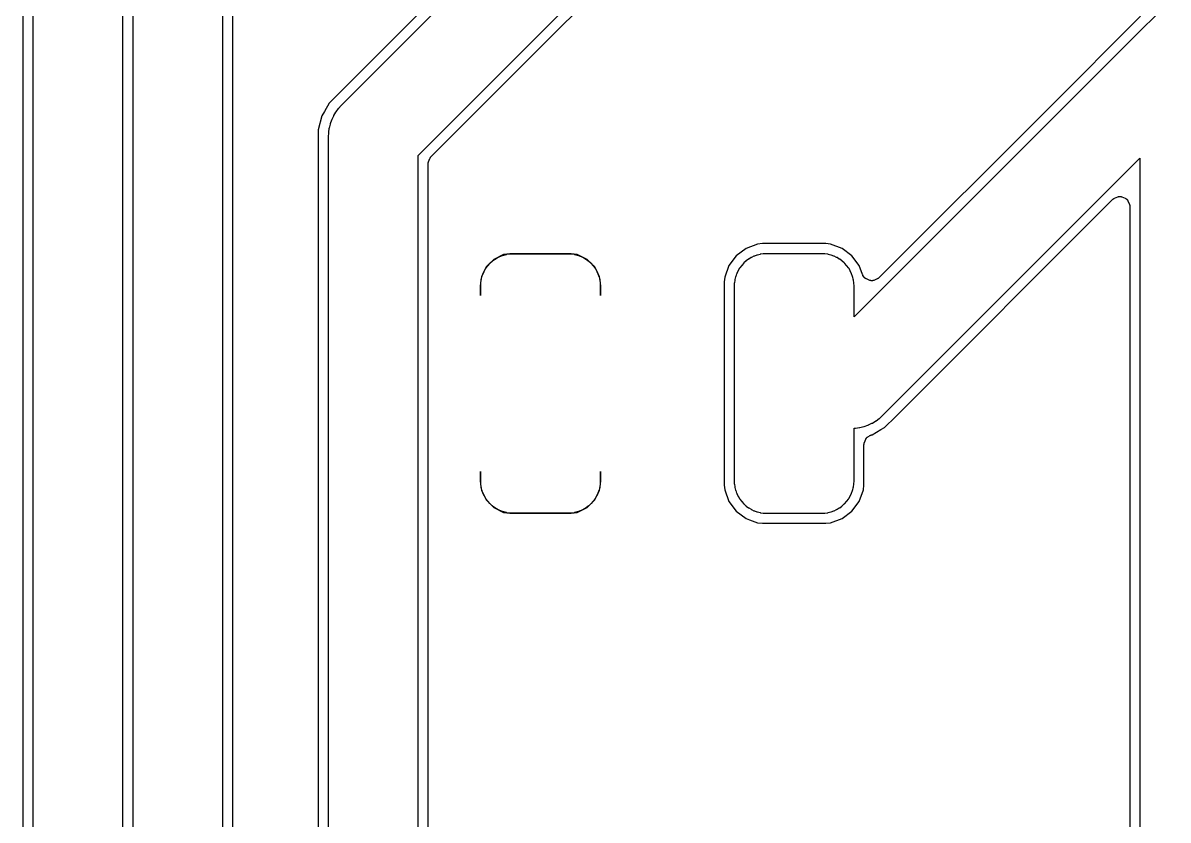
# Model space of a CAD drawing. Header units: metres. Extents: x 95.8 to 136.2, y -96.2 to -61.8.
# Drawn here: x 110.28 to 121.75, y -77.82 to -69.84 of the extents above; entities that cross this region are included whole.
import ezdxf

# ---------------------------------------------------------------- set-up
doc = ezdxf.new("R2010")
doc.units = ezdxf.units.M

msp = doc.modelspace()

# ---------------------------------------------------------------- linework, layer by layer
for points in [[(110.284, -66.866), (110.284, -67.022), (110.284, -67.022), (110.284, -79.749)], [(110.385, -66.939), (110.385, -79.831)], [(124.502, -66.886), (118.608, -72.779), (118.608, -72.472), (118.608, -72.471), (118.608, -72.469), (118.607, -72.442), (118.607, -72.441), (118.606, -72.44), (118.606, -72.439), (118.606, -72.438), (118.602, -72.411), (118.602, -72.41), (118.602, -72.408), (118.602, -72.407), (118.601, -72.406), (118.595, -72.38), (118.594, -72.379), (118.594, -72.377), (118.594, -72.376), (118.593, -72.375), (118.584, -72.35), (118.584, -72.349), (118.583, -72.347), (118.583, -72.346), (118.582, -72.345), (118.571, -72.321), (118.57, -72.32), (118.57, -72.319), (118.569, -72.318), (118.568, -72.316), (118.555, -72.293), (118.554, -72.292), (118.553, -72.291), (118.553, -72.29), (118.552, -72.289), (118.536, -72.268), (118.535, -72.267), (118.534, -72.266), (118.533, -72.265), (118.533, -72.264), (118.515, -72.244), (118.514, -72.243), (118.513, -72.242), (118.512, -72.241), (118.511, -72.24), (118.491, -72.222), (118.49, -72.221), (118.489, -72.221), (118.488, -72.22), (118.487, -72.219), (118.466, -72.203), (118.465, -72.202), (118.464, -72.202), (118.463, -72.201), (118.461, -72.2), (118.438, -72.186), (118.437, -72.186), (118.436, -72.185), (118.435, -72.185), (118.434, -72.184), (118.41, -72.173), (118.408, -72.172), (118.407, -72.172), (118.406, -72.171), (118.405, -72.171), (118.38, -72.162), (118.379, -72.161), (118.377, -72.161), (118.376, -72.16), (118.375, -72.16), (118.349, -72.154), (118.348, -72.153), (118.346, -72.153), (118.345, -72.153), (118.344, -72.153), (118.317, -72.149), (118.316, -72.149), (118.315, -72.148), (118.314, -72.148), (118.312, -72.148), (118.285, -72.147), (118.284, -72.147), (118.283, -72.147), (117.733, -72.147), (117.732, -72.147), (117.731, -72.147), (117.704, -72.148), (117.702, -72.148), (117.701, -72.148), (117.7, -72.149), (117.699, -72.149), (117.672, -72.153), (117.671, -72.153), (117.67, -72.153), (117.668, -72.153), (117.667, -72.154), (117.641, -72.16), (117.64, -72.16), (117.639, -72.161), (117.637, -72.161), (117.636, -72.162), (117.611, -72.171), (117.61, -72.171), (117.609, -72.172), (117.608, -72.172), (117.606, -72.173), (117.582, -72.184), (117.581, -72.185), (117.58, -72.185), (117.579, -72.186), (117.578, -72.186), (117.555, -72.2), (117.553, -72.201), (117.552, -72.202), (117.551, -72.202), (117.55, -72.203), (117.529, -72.219), (117.528, -72.22), (117.527, -72.221), (117.526, -72.221), (117.525, -72.222), (117.505, -72.24), (117.504, -72.241), (117.503, -72.242), (117.502, -72.243), (117.501, -72.244), (117.483, -72.264), (117.483, -72.265), (117.482, -72.266), (117.481, -72.267), (117.48, -72.268), (117.464, -72.289), (117.463, -72.29), (117.463, -72.291), (117.462, -72.292), (117.461, -72.293), (117.448, -72.316), (117.447, -72.318), (117.446, -72.319), (117.446, -72.32), (117.445, -72.321), (117.434, -72.345), (117.433, -72.346), (117.433, -72.347), (117.432, -72.349), (117.432, -72.35), (117.423, -72.375), (117.422, -72.376), (117.422, -72.377), (117.422, -72.379), (117.421, -72.38), (117.415, -72.406), (117.414, -72.407), (117.414, -72.408), (117.414, -72.41), (117.414, -72.411), (117.41, -72.438), (117.41, -72.439), (117.41, -72.44), (117.409, -72.441), (117.409, -72.442), (117.408, -72.469), (117.408, -72.471), (117.408, -72.472), (117.408, -74.422), (117.408, -74.423), (117.408, -74.424), (117.409, -74.451), (117.409, -74.452), (117.41, -74.454), (117.41, -74.455), (117.41, -74.456)], [(111.285, -79.644), (111.285, -67.125)], [(116.337, -67.655), (113.459, -70.533), (113.351, -70.64), (113.305, -70.721), (113.279, -70.766), (113.241, -70.906), (113.241, -71.061), (113.241, -71.061), (113.241, -78.714)], [(116.481, -67.653), (113.474, -70.66), (113.473, -70.661), (113.472, -70.661), (113.446, -70.691), (113.445, -70.691), (113.444, -70.692), (113.443, -70.693), (113.442, -70.694), (113.419, -70.726), (113.418, -70.727), (113.418, -70.728), (113.417, -70.729), (113.416, -70.73), (113.396, -70.764), (113.396, -70.765), (113.395, -70.766), (113.394, -70.767), (113.394, -70.768), (113.377, -70.803), (113.377, -70.805), (113.376, -70.806), (113.376, -70.807), (113.375, -70.808), (113.362, -70.845), (113.362, -70.846), (113.361, -70.847), (113.361, -70.848), (113.361, -70.85), (113.351, -70.888), (113.351, -70.889), (113.35, -70.89), (113.35, -70.891), (113.35, -70.893), (113.344, -70.931), (113.344, -70.933), (113.344, -70.934), (113.344, -70.935), (113.344, -70.936), (113.342, -70.976), (113.342, -70.977), (113.342, -70.978), (113.342, -78.796)], [(111.386, -67.854), (111.386, -79.416)], [(112.286, -79.23), (112.286, -68.298)], [(114.242, -78.61), (114.242, -71.164), (117.117, -68.289)], [(112.387, -79.147), (112.387, -68.464)], [(114.343, -78.527), (114.343, -71.247), (114.343, -71.246), (114.343, -71.245), (114.343, -71.243), (114.343, -71.242), (114.343, -71.241), (114.343, -71.24), (114.343, -71.238), (114.343, -71.237), (114.344, -71.236), (114.344, -71.235), (114.344, -71.234), (114.345, -71.233), (114.345, -71.231), (114.345, -71.23), (114.346, -71.229), (114.346, -71.228), (114.361, -71.193), (114.361, -71.192), (114.362, -71.191), (114.362, -71.19), (114.363, -71.189), (114.363, -71.188), (114.364, -71.187), (114.365, -71.186), (114.365, -71.185), (114.366, -71.184), (114.367, -71.183), (114.367, -71.182), (114.368, -71.181), (114.369, -71.18), (114.37, -71.179), (114.371, -71.178), (114.371, -71.177), (117.115, -68.433)], [(121.478, -69.768), (120.571, -70.675), (118.856, -72.389), (118.855, -72.39), (118.854, -72.391), (118.853, -72.392), (118.852, -72.393), (118.851, -72.394), (118.85, -72.394), (118.849, -72.395), (118.848, -72.396), (118.847, -72.396), (118.846, -72.397), (118.845, -72.398), (118.844, -72.398), (118.843, -72.399), (118.842, -72.399), (118.841, -72.4), (118.84, -72.4), (118.805, -72.415), (118.804, -72.415), (118.803, -72.416), (118.802, -72.416), (118.8, -72.416), (118.799, -72.417), (118.798, -72.417), (118.797, -72.417), (118.796, -72.418), (118.795, -72.418), (118.793, -72.418), (118.792, -72.418), (118.791, -72.418), (118.79, -72.418), (118.788, -72.418), (118.787, -72.418), (118.786, -72.418), (118.785, -72.418), (118.784, -72.418), (118.782, -72.418), (118.781, -72.418), (118.78, -72.418), (118.779, -72.418), (118.777, -72.418), (118.776, -72.418), (118.775, -72.417), (118.774, -72.417), (118.773, -72.417), (118.771, -72.416), (118.77, -72.416), (118.769, -72.416), (118.768, -72.415), (118.767, -72.415), (118.732, -72.4), (118.731, -72.4), (118.73, -72.399), (118.729, -72.399), (118.728, -72.398), (118.727, -72.398), (118.726, -72.397), (118.725, -72.396), (118.724, -72.396), (118.723, -72.395), (118.722, -72.394), (118.721, -72.394), (118.72, -72.393), (118.719, -72.392), (118.718, -72.391), (118.717, -72.39), (118.716, -72.39), (118.715, -72.389), (118.714, -72.388), (118.714, -72.387), (118.713, -72.386), (118.712, -72.385), (118.711, -72.384), (118.711, -72.383), (118.71, -72.382), (118.709, -72.381), (118.698, -72.364), (118.697, -72.363), (118.697, -72.362), (118.696, -72.361), (118.696, -72.36), (118.695, -72.358), (118.695, -72.357), (118.694, -72.356), (118.694, -72.355), (118.693, -72.354), (118.66, -72.266), (118.587, -72.168), (118.489, -72.095), (118.374, -72.051), (118.326, -72.046), (117.69, -72.046), (117.642, -72.051), (117.527, -72.095), (117.429, -72.168), (117.356, -72.266), (117.313, -72.381), (117.307, -72.429), (117.307, -74.465), (117.313, -74.512), (117.356, -74.628), (117.429, -74.726), (117.527, -74.799), (117.56, -74.811), (117.642, -74.842), (117.69, -74.847), (118.326, -74.847), (118.374, -74.842), (118.489, -74.799), (118.587, -74.726), (118.66, -74.628), (118.703, -74.512), (118.708, -74.465), (118.708, -74.058), (118.709, -74.056), (118.709, -74.055), (118.709, -74.054), (118.709, -74.053), (118.709, -74.051), (118.709, -74.05), (118.709, -74.049), (118.709, -74.048), (118.71, -74.047), (118.71, -74.045), (118.71, -74.044), (118.711, -74.043), (118.711, -74.042), (118.711, -74.041), (118.712, -74.04), (118.712, -74.038), (118.727, -74.004), (118.727, -74.003), (118.728, -74.002), (118.728, -74), (118.729, -73.999), (118.729, -73.998), (118.73, -73.997), (118.731, -73.996), (118.731, -73.995), (118.732, -73.994), (118.733, -73.993), (118.733, -73.992), (118.734, -73.991), (118.735, -73.99), (118.736, -73.989), (118.736, -73.989), (118.737, -73.988), (118.738, -73.987), (118.739, -73.986), (118.74, -73.985), (118.741, -73.984), (118.742, -73.984), (118.743, -73.983), (118.744, -73.982), (118.745, -73.981), (118.746, -73.981), (118.747, -73.98), (118.748, -73.98), (118.77, -73.967), (118.771, -73.966), (118.772, -73.966), (118.773, -73.965), (118.774, -73.965), (118.775, -73.964), (118.776, -73.964), (118.777, -73.963), (118.778, -73.963), (118.78, -73.963), (118.781, -73.962), (118.782, -73.962), (118.79, -73.96), (118.878, -73.909), (118.915, -73.887), (119.022, -73.78), (119.022, -73.78), (119.026, -73.776), (119.026, -73.776), (121.2, -71.602), (121.201, -71.601), (121.202, -71.6), (121.203, -71.6), (121.204, -71.599), (121.205, -71.598), (121.206, -71.597), (121.207, -71.597), (121.208, -71.596), (121.209, -71.595), (121.21, -71.594), (121.211, -71.594), (121.212, -71.593), (121.213, -71.593), (121.214, -71.592), (121.216, -71.592), (121.217, -71.591), (121.251, -71.577), (121.253, -71.576), (121.254, -71.576), (121.255, -71.576), (121.256, -71.575), (121.257, -71.575), (121.258, -71.575), (121.26, -71.574), (121.261, -71.574), (121.262, -71.574), (121.263, -71.574), (121.264, -71.573), (121.266, -71.573), (121.267, -71.573), (121.268, -71.573), (121.269, -71.573), (121.271, -71.573), (121.272, -71.573), (121.273, -71.573), (121.274, -71.573), (121.275, -71.573), (121.277, -71.573), (121.278, -71.574), (121.279, -71.574), (121.28, -71.574), (121.281, -71.574), (121.283, -71.575), (121.284, -71.575), (121.285, -71.575), (121.286, -71.576), (121.287, -71.576), (121.288, -71.576), (121.29, -71.577), (121.324, -71.591), (121.325, -71.592), (121.327, -71.592), (121.328, -71.593), (121.329, -71.593), (121.33, -71.594), (121.331, -71.594), (121.332, -71.595), (121.333, -71.596), (121.334, -71.597), (121.335, -71.597), (121.336, -71.598), (121.337, -71.599), (121.338, -71.6), (121.339, -71.6), (121.34, -71.601), (121.341, -71.602), (121.341, -71.603), (121.342, -71.604), (121.343, -71.605), (121.344, -71.606), (121.345, -71.607), (121.345, -71.608), (121.346, -71.609), (121.347, -71.61), (121.347, -71.611), (121.348, -71.612), (121.349, -71.613), (121.349, -71.614), (121.35, -71.615), (121.35, -71.616), (121.351, -71.617), (121.351, -71.618), (121.366, -71.653), (121.366, -71.654), (121.367, -71.655), (121.367, -71.656), (121.367, -71.658), (121.368, -71.659), (121.368, -71.66), (121.368, -71.661), (121.369, -71.662), (121.369, -71.663), (121.369, -71.665), (121.369, -71.666), (121.369, -71.667), (121.369, -71.668), (121.369, -71.67), (121.369, -71.671), (121.369, -71.672), (121.369, -92.374)], [(117.41, -74.456), (117.414, -74.483), (117.414, -74.484), (117.414, -74.485), (117.414, -74.486), (117.415, -74.488), (117.421, -74.514), (117.422, -74.515), (117.422, -74.516), (117.422, -74.517), (117.423, -74.518), (117.432, -74.544), (117.432, -74.545), (117.433, -74.546), (117.433, -74.547), (117.434, -74.548), (117.445, -74.573), (117.446, -74.574), (117.446, -74.575), (117.447, -74.576), (117.448, -74.577), (117.461, -74.6), (117.462, -74.601), (117.463, -74.602), (117.463, -74.603), (117.464, -74.604), (117.48, -74.626), (117.481, -74.627), (117.482, -74.628), (117.483, -74.629), (117.483, -74.63), (117.501, -74.65), (117.502, -74.651), (117.503, -74.652), (117.504, -74.652), (117.505, -74.653), (117.525, -74.671), (117.526, -74.672), (117.527, -74.673), (117.528, -74.674), (117.529, -74.675), (117.55, -74.691), (117.551, -74.691), (117.552, -74.692), (117.553, -74.693), (117.555, -74.693), (117.578, -74.707), (117.579, -74.708), (117.58, -74.708), (117.581, -74.709), (117.582, -74.71), (117.606, -74.721), (117.608, -74.722), (117.609, -74.722), (117.61, -74.723), (117.611, -74.723), (117.636, -74.732), (117.637, -74.732), (117.639, -74.733), (117.64, -74.733), (117.641, -74.733), (117.667, -74.74), (117.668, -74.74), (117.67, -74.741), (117.671, -74.741), (117.672, -74.741), (117.699, -74.745), (117.7, -74.745), (117.701, -74.745), (117.702, -74.745), (117.704, -74.745), (117.731, -74.747), (117.732, -74.747), (117.733, -74.747), (118.283, -74.747), (118.284, -74.747), (118.285, -74.747), (118.312, -74.745), (118.314, -74.745), (118.315, -74.745), (118.316, -74.745), (118.317, -74.745), (118.344, -74.741), (118.345, -74.741), (118.346, -74.741), (118.348, -74.74), (118.349, -74.74), (118.375, -74.733), (118.376, -74.733), (118.377, -74.733), (118.379, -74.732), (118.38, -74.732), (118.405, -74.723), (118.406, -74.723), (118.407, -74.722), (118.408, -74.722), (118.41, -74.721), (118.434, -74.71), (118.435, -74.709), (118.436, -74.708), (118.437, -74.708), (118.438, -74.707), (118.461, -74.693), (118.463, -74.693), (118.464, -74.692), (118.465, -74.691), (118.466, -74.691), (118.487, -74.675), (118.488, -74.674), (118.489, -74.673), (118.49, -74.672), (118.491, -74.671), (118.511, -74.653), (118.512, -74.652), (118.513, -74.652), (118.514, -74.651), (118.515, -74.65), (118.533, -74.63), (118.533, -74.629), (118.534, -74.628), (118.535, -74.627), (118.536, -74.626), (118.552, -74.604), (118.553, -74.603), (118.553, -74.602), (118.554, -74.601), (118.555, -74.6), (118.568, -74.577), (118.569, -74.576), (118.57, -74.575), (118.57, -74.574), (118.571, -74.573), (118.582, -74.548), (118.583, -74.547), (118.583, -74.546), (118.584, -74.545), (118.584, -74.544), (118.593, -74.518), (118.594, -74.517), (118.594, -74.516), (118.594, -74.515), (118.595, -74.514), (118.601, -74.488), (118.602, -74.486), (118.602, -74.485), (118.602, -74.484), (118.602, -74.483), (118.606, -74.456), (118.606, -74.455), (118.606, -74.454), (118.607, -74.452), (118.607, -74.451), (118.608, -74.424), (118.608, -74.423), (118.608, -74.422), (118.608, -73.896), (118.619, -73.895), (118.62, -73.895), (118.621, -73.895), (118.623, -73.895), (118.624, -73.895), (118.663, -73.889), (118.664, -73.889), (118.665, -73.888), (118.666, -73.888), (118.667, -73.888), (118.706, -73.878), (118.707, -73.878), (118.708, -73.878), (118.709, -73.877), (118.71, -73.877), (118.747, -73.864), (118.748, -73.863), (118.749, -73.863), (118.751, -73.862), (118.752, -73.862), (118.787, -73.845), (118.788, -73.844), (118.789, -73.844), (118.79, -73.843), (118.792, -73.843), (118.825, -73.822), (118.826, -73.822), (118.827, -73.821), (118.828, -73.82), (118.829, -73.82), (118.861, -73.796), (118.862, -73.796), (118.863, -73.795), (118.864, -73.794), (118.865, -73.793), (118.894, -73.767), (118.895, -73.766), (118.896, -73.765), (121.47, -71.191), (121.47, -92.456)], [(114.874, -72.411), (114.874, -72.41), (114.874, -72.408), (114.874, -72.407), (114.875, -72.406), (114.881, -72.38), (114.882, -72.379), (114.882, -72.377), (114.882, -72.376), (114.883, -72.375), (114.892, -72.35), (114.892, -72.349), (114.893, -72.347), (114.893, -72.346), (114.894, -72.345), (114.905, -72.321), (114.906, -72.32), (114.906, -72.319), (114.907, -72.318), (114.908, -72.316), (114.921, -72.293), (114.922, -72.292), (114.923, -72.291), (114.923, -72.29), (114.924, -72.289), (114.94, -72.268), (114.941, -72.267), (114.942, -72.266), (114.943, -72.265), (114.943, -72.264), (114.961, -72.244), (114.962, -72.243), (114.963, -72.242), (114.964, -72.241), (114.965, -72.24), (114.985, -72.222), (114.986, -72.221), (114.987, -72.221), (114.988, -72.22), (114.989, -72.219), (115.01, -72.203), (115.011, -72.202), (115.012, -72.202), (115.013, -72.201), (115.015, -72.2), (115.038, -72.186), (115.039, -72.186), (115.04, -72.185), (115.041, -72.185), (115.042, -72.184), (115.066, -72.173), (115.068, -72.172), (115.069, -72.172), (115.07, -72.171), (115.071, -72.171), (115.096, -72.162), (115.097, -72.161), (115.099, -72.161), (115.1, -72.16), (115.101, -72.16), (115.127, -72.154), (115.128, -72.153), (115.13, -72.153), (115.131, -72.153), (115.132, -72.153), (115.159, -72.149), (115.16, -72.149), (115.161, -72.148), (115.162, -72.148), (115.164, -72.148), (115.191, -72.147), (115.192, -72.147), (115.193, -72.147), (115.743, -72.147), (115.744, -72.147), (115.745, -72.147), (115.772, -72.148), (115.774, -72.148), (115.775, -72.148), (115.776, -72.149), (115.777, -72.149), (115.804, -72.153), (115.805, -72.153), (115.806, -72.153), (115.808, -72.153), (115.809, -72.154), (115.835, -72.16), (115.836, -72.16), (115.837, -72.161), (115.839, -72.161), (115.84, -72.162), (115.865, -72.171), (115.866, -72.171), (115.867, -72.172), (115.868, -72.172), (115.87, -72.173), (115.894, -72.184), (115.895, -72.185), (115.896, -72.185), (115.897, -72.186), (115.898, -72.186), (115.921, -72.2), (115.923, -72.201), (115.924, -72.202), (115.925, -72.202), (115.926, -72.203), (115.947, -72.219), (115.948, -72.22), (115.949, -72.221), (115.95, -72.221), (115.951, -72.222), (115.971, -72.24), (115.972, -72.241), (115.973, -72.242), (115.934, -72.204), (115.837, -72.156), (115.775, -72.147), (115.161, -72.147), (115.099, -72.156), (115.002, -72.204), (114.925, -72.28), (114.877, -72.378), (114.868, -72.44), (114.868, -72.566), (114.868, -72.566), (114.868, -72.472), (114.868, -72.471), (114.868, -72.469), (114.869, -72.442), (114.869, -72.441), (114.87, -72.44), (114.87, -72.439), (114.87, -72.438), (114.874, -72.411)], [(115.973, -72.242), (115.974, -72.243), (115.975, -72.244), (115.993, -72.264), (115.993, -72.265), (115.994, -72.266), (115.995, -72.267), (115.996, -72.268), (116.012, -72.289), (116.013, -72.29), (116.013, -72.291), (116.014, -72.292), (116.015, -72.293), (116.028, -72.316), (116.029, -72.318), (116.03, -72.319), (116.03, -72.32), (116.031, -72.321), (116.042, -72.345), (116.043, -72.346), (116.043, -72.347), (116.044, -72.349), (116.044, -72.35), (116.053, -72.375), (116.054, -72.376), (116.054, -72.377), (116.054, -72.379), (116.055, -72.38), (116.061, -72.406), (116.062, -72.407), (116.062, -72.408), (116.062, -72.41), (116.062, -72.411), (116.066, -72.438), (116.066, -72.439), (116.066, -72.44), (116.067, -72.441), (116.067, -72.442), (116.068, -72.469), (116.068, -72.471), (116.068, -72.472), (116.068, -72.566), (116.068, -72.566), (116.068, -72.44), (116.059, -72.378), (116.011, -72.28), (115.973, -72.242)], [(114.868, -74.328), (114.868, -74.454), (114.877, -74.515), (114.925, -74.613), (114.963, -74.652), (114.962, -74.651), (114.961, -74.65), (114.943, -74.63), (114.943, -74.629), (114.942, -74.628), (114.941, -74.627), (114.94, -74.626), (114.924, -74.604), (114.923, -74.603), (114.923, -74.602), (114.922, -74.601), (114.921, -74.6), (114.908, -74.577), (114.907, -74.576), (114.906, -74.575), (114.906, -74.574), (114.905, -74.573), (114.894, -74.548), (114.893, -74.547), (114.893, -74.546), (114.892, -74.545), (114.892, -74.544), (114.883, -74.518), (114.882, -74.517), (114.882, -74.516), (114.882, -74.515), (114.881, -74.514), (114.875, -74.488), (114.874, -74.486), (114.874, -74.485), (114.874, -74.484), (114.874, -74.483), (114.87, -74.456), (114.87, -74.455), (114.87, -74.454), (114.869, -74.452), (114.869, -74.451), (114.868, -74.424), (114.868, -74.423), (114.868, -74.422), (114.868, -74.328), (114.868, -74.328)], [(115.973, -74.652), (116.011, -74.613), (116.059, -74.515), (116.068, -74.454), (116.068, -74.328), (116.068, -74.328), (116.068, -74.422), (116.068, -74.423), (116.068, -74.424), (116.067, -74.451), (116.067, -74.452), (116.066, -74.454), (116.066, -74.455), (116.066, -74.456), (116.062, -74.483), (116.062, -74.484), (116.062, -74.485), (116.062, -74.486), (116.061, -74.488), (116.055, -74.514), (116.054, -74.515), (116.054, -74.516), (116.054, -74.517), (116.053, -74.518), (116.044, -74.544), (116.044, -74.545), (116.043, -74.546), (116.043, -74.547), (116.042, -74.548), (116.031, -74.573), (116.03, -74.574), (116.03, -74.575), (116.029, -74.576), (116.028, -74.577), (116.015, -74.6), (116.014, -74.601), (116.013, -74.602), (116.013, -74.603), (116.012, -74.604), (115.996, -74.626), (115.995, -74.627), (115.994, -74.628), (115.993, -74.629), (115.993, -74.63), (115.975, -74.65), (115.974, -74.651), (115.973, -74.652)], [(114.963, -74.652), (115.002, -74.69), (115.099, -74.738), (115.161, -74.747), (115.775, -74.747), (115.837, -74.738), (115.934, -74.69), (115.973, -74.652), (115.972, -74.652), (115.971, -74.653), (115.951, -74.671), (115.95, -74.672), (115.949, -74.673), (115.948, -74.674), (115.947, -74.675), (115.926, -74.691), (115.925, -74.691), (115.924, -74.692), (115.923, -74.693), (115.921, -74.693), (115.898, -74.707), (115.897, -74.708), (115.896, -74.708), (115.895, -74.709), (115.894, -74.71), (115.87, -74.721), (115.868, -74.722), (115.867, -74.722), (115.866, -74.723), (115.865, -74.723), (115.84, -74.732), (115.839, -74.732), (115.837, -74.733), (115.836, -74.733), (115.835, -74.733), (115.809, -74.74), (115.808, -74.74), (115.806, -74.741), (115.805, -74.741), (115.804, -74.741), (115.777, -74.745), (115.776, -74.745), (115.775, -74.745), (115.774, -74.745), (115.772, -74.745), (115.745, -74.747), (115.744, -74.747), (115.743, -74.747), (115.193, -74.747), (115.192, -74.747), (115.191, -74.747), (115.164, -74.745), (115.162, -74.745), (115.161, -74.745), (115.16, -74.745), (115.159, -74.745), (115.132, -74.741), (115.131, -74.741), (115.13, -74.741), (115.128, -74.74), (115.127, -74.74), (115.101, -74.733), (115.1, -74.733), (115.099, -74.733), (115.097, -74.732), (115.096, -74.732), (115.071, -74.723), (115.07, -74.723), (115.069, -74.722), (115.068, -74.722), (115.066, -74.721), (115.042, -74.71), (115.041, -74.709), (115.04, -74.708), (115.039, -74.708), (115.038, -74.707), (115.015, -74.693), (115.013, -74.693), (115.012, -74.692), (115.011, -74.691), (115.01, -74.691), (114.989, -74.675), (114.988, -74.674), (114.987, -74.673), (114.986, -74.672), (114.985, -74.671), (114.965, -74.653), (114.964, -74.652), (114.963, -74.652)]]:
    msp.add_lwpolyline(points)

doc.saveas('drawing.dxf')
